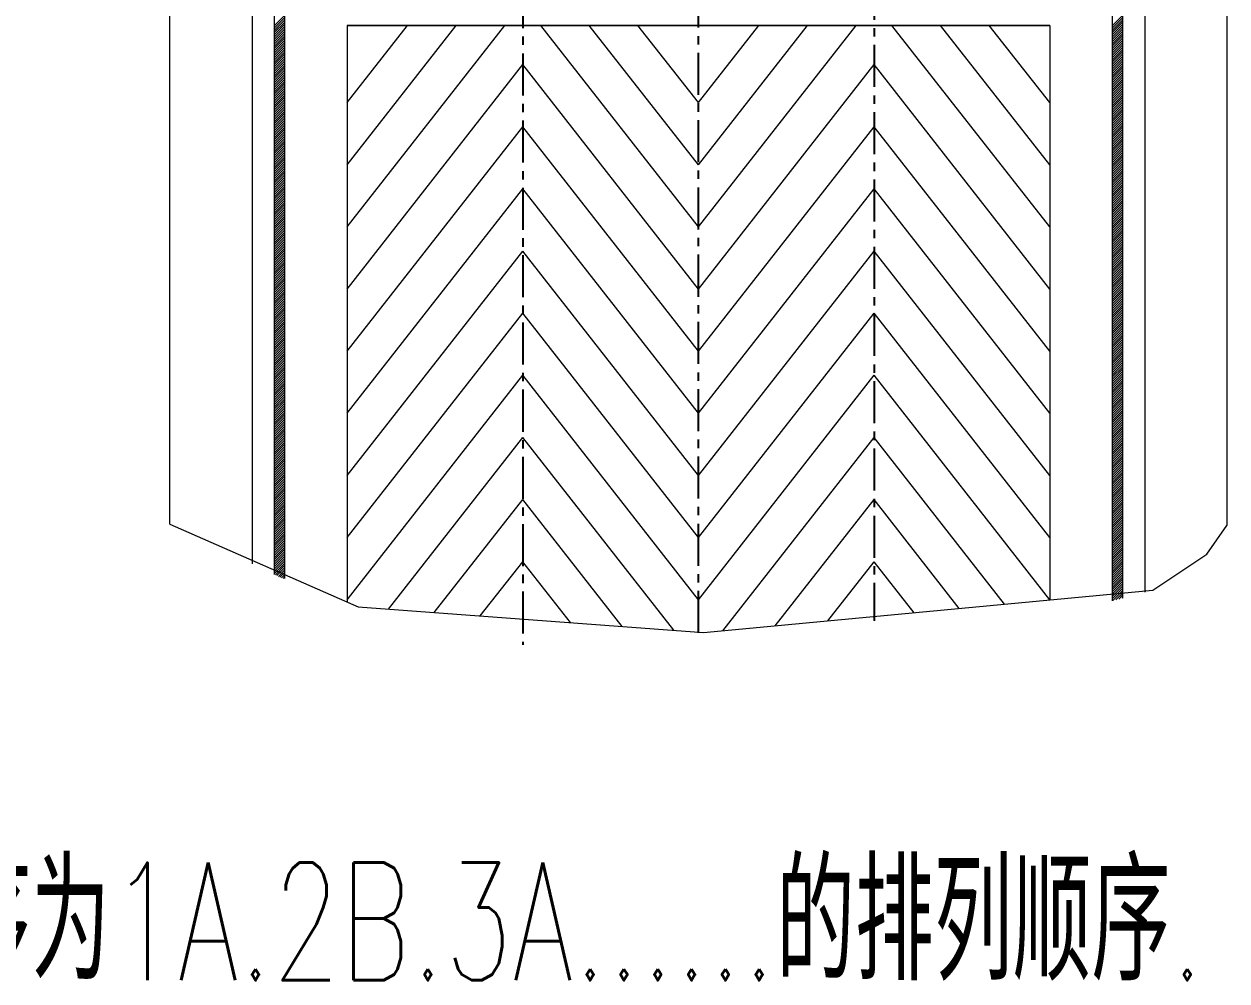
# Model space of a CAD drawing. Header units: millimetres. Extents: x 3265 to 3871, y 967 to 1387.
# Drawn here: x 3543.86 to 3579.62, y 1090.32 to 1118.78 of the extents above; entities that cross this region are included whole.
import ezdxf

# ---------------------------------------------------------------- set-up
doc = ezdxf.new("R2010")
doc.units = ezdxf.units.MM
doc.linetypes.add('CENTER', pattern=[2, 1.25, -0.25, 0.25, -0.25])
doc.linetypes.add('CENTER2', pattern=[28.575, 19.05, -3.175, 3.175, -3.175])
doc.layers.add('1', color=1, linetype='Continuous', lineweight=18, true_color=0xff0000)
doc.layers.add('2', color=2, linetype='Continuous', lineweight=18, true_color=0xffff00)
doc.styles.add('HZ', font='txt.shx', dxfattribs={"width": 0.67, "bigfont": 'hztxt.shx'})

# ---------------------------------------------------------------- blocks, each defined once
blk = doc.blocks.new('*X3')
at = {"color": 0}
for p, q in [((496.199, 3898.267), (496.999, 3899.067)), ((496.199, 3898.09), (496.999, 3898.89)), ((496.199, 3897.913), (496.999, 3898.713)), ((561.079, 3898.27), (561.879, 3899.07)), ((561.079, 3898.093), (561.879, 3898.893)), ((561.079, 3897.916), (561.879, 3898.716)), ((496.199, 3897.736), (496.999, 3898.536)), ((496.199, 3897.559), (496.999, 3898.359)), ((496.199, 3897.383), (496.999, 3898.183)), ((496.199, 3897.206), (496.999, 3898.006)), ((496.199, 3897.029), (496.999, 3897.829)), ((561.079, 3897.739), (561.879, 3898.539)), ((561.079, 3897.562), (561.879, 3898.362)), ((561.079, 3897.386), (561.879, 3898.186)), ((561.079, 3897.209), (561.879, 3898.009)), ((561.079, 3897.032), (561.879, 3897.832)), ((496.199, 3896.852), (496.999, 3897.652)), ((496.199, 3896.676), (496.999, 3897.476)), ((496.199, 3896.499), (496.999, 3897.299)), ((496.199, 3896.322), (496.999, 3897.122)), ((496.199, 3896.145), (496.999, 3896.945)), ((496.199, 3895.968), (496.999, 3896.768)), ((561.079, 3896.855), (561.879, 3897.655)), ((561.079, 3896.679), (561.879, 3897.479)), ((561.079, 3896.502), (561.879, 3897.302)), ((561.079, 3896.325), (561.879, 3897.125)), ((561.079, 3896.148), (561.879, 3896.948)), ((561.079, 3895.971), (561.879, 3896.771)), ((496.199, 3895.792), (496.999, 3896.592)), ((496.199, 3895.615), (496.999, 3896.415)), ((496.199, 3895.438), (496.999, 3896.238)), ((496.199, 3895.261), (496.999, 3896.061)), ((496.199, 3895.085), (496.999, 3895.885)), ((561.079, 3895.795), (561.879, 3896.595)), ((561.079, 3895.618), (561.879, 3896.418)), ((561.079, 3895.441), (561.879, 3896.241)), ((561.079, 3895.264), (561.879, 3896.064)), ((561.079, 3895.088), (561.879, 3895.888)), ((496.199, 3894.908), (496.999, 3895.708)), ((496.199, 3894.731), (496.999, 3895.531)), ((496.199, 3894.554), (496.999, 3895.354)), ((496.199, 3894.377), (496.999, 3895.177)), ((496.199, 3894.201), (496.999, 3895.001)), ((561.079, 3894.911), (561.879, 3895.711)), ((561.079, 3894.734), (561.879, 3895.534)), ((561.079, 3894.557), (561.879, 3895.357)), ((561.079, 3894.38), (561.879, 3895.18)), ((561.079, 3894.204), (561.879, 3895.004)), ((496.199, 3894.024), (496.999, 3894.824)), ((496.199, 3893.847), (496.999, 3894.647)), ((496.199, 3893.67), (496.999, 3894.47)), ((496.199, 3893.494), (496.999, 3894.294)), ((496.199, 3893.317), (496.999, 3894.117)), ((561.079, 3894.027), (561.879, 3894.827)), ((561.079, 3893.85), (561.879, 3894.65)), ((561.079, 3893.673), (561.879, 3894.473)), ((561.079, 3893.497), (561.879, 3894.297)), ((561.079, 3893.32), (561.879, 3894.12)), ((496.199, 3893.14), (496.999, 3893.94)), ((496.199, 3892.963), (496.999, 3893.763)), ((496.199, 3892.786), (496.999, 3893.586)), ((496.199, 3892.61), (496.999, 3893.41)), ((496.199, 3892.433), (496.999, 3893.233)), ((496.199, 3892.256), (496.999, 3893.056)), ((561.079, 3893.143), (561.879, 3893.943)), ((561.079, 3892.966), (561.879, 3893.766)), ((561.079, 3892.789), (561.879, 3893.589)), ((561.079, 3892.613), (561.879, 3893.413)), ((561.079, 3892.436), (561.879, 3893.236)), ((561.079, 3892.259), (561.879, 3893.059)), ((496.199, 3892.079), (496.999, 3892.879)), ((496.199, 3891.903), (496.999, 3892.703)), ((496.199, 3891.726), (496.999, 3892.526)), ((496.199, 3891.549), (496.999, 3892.349)), ((496.199, 3891.372), (496.999, 3892.172)), ((561.079, 3892.082), (561.879, 3892.882)), ((561.079, 3891.906), (561.879, 3892.706)), ((561.079, 3891.729), (561.879, 3892.529)), ((561.079, 3891.552), (561.879, 3892.352)), ((561.079, 3891.375), (561.879, 3892.175)), ((496.199, 3891.196), (496.999, 3891.996)), ((496.199, 3891.019), (496.999, 3891.819)), ((496.199, 3890.842), (496.999, 3891.642)), ((496.199, 3890.665), (496.999, 3891.465)), ((496.199, 3890.488), (496.999, 3891.288)), ((561.079, 3891.198), (561.879, 3891.998)), ((561.079, 3891.022), (561.879, 3891.822)), ((561.079, 3890.845), (561.879, 3891.645)), ((561.079, 3890.668), (561.879, 3891.468)), ((561.079, 3890.491), (561.879, 3891.291)), ((496.199, 3890.312), (496.999, 3891.112)), ((496.199, 3890.135), (496.999, 3890.935)), ((496.199, 3889.958), (496.999, 3890.758)), ((496.199, 3889.781), (496.999, 3890.581)), ((496.199, 3889.605), (496.999, 3890.405)), ((561.079, 3890.315), (561.879, 3891.115)), ((561.079, 3890.138), (561.879, 3890.938)), ((561.079, 3889.961), (561.879, 3890.761)), ((561.079, 3889.784), (561.879, 3890.584)), ((561.079, 3889.607), (561.879, 3890.407)), ((561.079, 3889.431), (561.879, 3890.231)), ((496.199, 3889.428), (496.999, 3890.228)), ((496.199, 3889.251), (496.999, 3890.051)), ((496.199, 3889.074), (496.999, 3889.874)), ((496.199, 3888.897), (496.999, 3889.697)), ((496.199, 3888.721), (496.999, 3889.521)), ((496.199, 3888.544), (496.999, 3889.344)), ((561.079, 3889.254), (561.879, 3890.054)), ((561.079, 3889.077), (561.879, 3889.877)), ((561.079, 3888.9), (561.879, 3889.7)), ((561.079, 3888.724), (561.879, 3889.524)), ((561.079, 3888.547), (561.879, 3889.347)), ((496.199, 3888.367), (496.999, 3889.167)), ((496.199, 3888.19), (496.999, 3888.99)), ((496.199, 3888.014), (496.999, 3888.814)), ((496.199, 3887.837), (496.999, 3888.637)), ((496.199, 3887.66), (496.999, 3888.46)), ((561.079, 3888.37), (561.879, 3889.17)), ((561.079, 3888.193), (561.879, 3888.993)), ((561.079, 3888.016), (561.879, 3888.816)), ((561.079, 3887.84), (561.879, 3888.64)), ((561.079, 3887.663), (561.879, 3888.463)), ((496.199, 3887.483), (496.999, 3888.283)), ((496.199, 3887.306), (496.999, 3888.106)), ((496.199, 3887.13), (496.999, 3887.93)), ((496.199, 3886.953), (496.999, 3887.753)), ((496.199, 3886.776), (496.999, 3887.576)), ((561.079, 3887.486), (561.879, 3888.286)), ((561.079, 3887.309), (561.879, 3888.109)), ((561.079, 3887.133), (561.879, 3887.933)), ((561.079, 3886.956), (561.879, 3887.756)), ((561.079, 3886.779), (561.879, 3887.579)), ((496.199, 3886.599), (496.999, 3887.399)), ((496.199, 3886.423), (496.999, 3887.223)), ((496.199, 3886.246), (496.999, 3887.046)), ((496.199, 3886.069), (496.999, 3886.869)), ((496.199, 3885.892), (496.999, 3886.692)), ((496.199, 3885.715), (496.999, 3886.515)), ((561.079, 3886.602), (561.879, 3887.402)), ((561.079, 3886.425), (561.879, 3887.225)), ((561.079, 3886.249), (561.879, 3887.049)), ((561.079, 3886.072), (561.879, 3886.872)), ((561.079, 3885.895), (561.879, 3886.695)), ((561.079, 3885.718), (561.879, 3886.518)), ((496.199, 3885.539), (496.999, 3886.339)), ((496.199, 3885.362), (496.999, 3886.162)), ((496.199, 3885.185), (496.999, 3885.985)), ((496.199, 3885.008), (496.999, 3885.808)), ((496.199, 3884.832), (496.999, 3885.632)), ((561.079, 3885.542), (561.879, 3886.342)), ((561.079, 3885.365), (561.879, 3886.165)), ((561.079, 3885.188), (561.879, 3885.988)), ((561.079, 3885.011), (561.879, 3885.811)), ((561.079, 3884.834), (561.879, 3885.634)), ((496.199, 3884.655), (496.999, 3885.455)), ((496.199, 3884.478), (496.999, 3885.278)), ((496.199, 3884.301), (496.999, 3885.101)), ((496.199, 3884.124), (496.999, 3884.924)), ((496.199, 3883.948), (496.999, 3884.748)), ((561.079, 3884.658), (561.879, 3885.458)), ((561.079, 3884.481), (561.879, 3885.281)), ((561.079, 3884.304), (561.879, 3885.104)), ((561.079, 3884.127), (561.879, 3884.927)), ((561.079, 3883.951), (561.879, 3884.751)), ((496.199, 3883.771), (496.999, 3884.571)), ((496.199, 3883.594), (496.999, 3884.394)), ((496.199, 3883.417), (496.999, 3884.217)), ((496.199, 3883.241), (496.999, 3884.041)), ((496.199, 3883.064), (496.999, 3883.864)), ((561.079, 3883.774), (561.879, 3884.574)), ((561.079, 3883.597), (561.879, 3884.397)), ((561.079, 3883.42), (561.879, 3884.22)), ((561.079, 3883.244), (561.879, 3884.044)), ((561.079, 3883.067), (561.879, 3883.867)), ((496.199, 3882.887), (496.999, 3883.687)), ((496.199, 3882.71), (496.999, 3883.51)), ((496.199, 3882.533), (496.999, 3883.333)), ((496.199, 3882.357), (496.999, 3883.157)), ((496.199, 3882.18), (496.999, 3882.98)), ((496.199, 3882.003), (496.999, 3882.803)), ((561.079, 3882.89), (561.879, 3883.69)), ((561.079, 3882.713), (561.879, 3883.513)), ((561.079, 3882.536), (561.879, 3883.336)), ((561.079, 3882.36), (561.879, 3883.16)), ((561.079, 3882.183), (561.879, 3882.983)), ((561.079, 3882.006), (561.879, 3882.806)), ((496.199, 3881.826), (496.999, 3882.626)), ((496.199, 3881.65), (496.999, 3882.45)), ((496.199, 3881.473), (496.999, 3882.273)), ((496.199, 3881.296), (496.999, 3882.096)), ((496.199, 3881.119), (496.999, 3881.919)), ((561.079, 3881.829), (561.879, 3882.629)), ((561.079, 3881.653), (561.879, 3882.453)), ((561.079, 3881.476), (561.879, 3882.276)), ((561.079, 3881.299), (561.879, 3882.099)), ((561.079, 3881.122), (561.879, 3881.922)), ((496.199, 3880.942), (496.999, 3881.742)), ((496.199, 3880.766), (496.999, 3881.566)), ((496.199, 3880.589), (496.999, 3881.389)), ((496.199, 3880.412), (496.999, 3881.212)), ((496.199, 3880.235), (496.999, 3881.035)), ((561.079, 3880.945), (561.879, 3881.745)), ((561.079, 3880.769), (561.879, 3881.569)), ((561.079, 3880.592), (561.879, 3881.392)), ((561.079, 3880.415), (561.879, 3881.215)), ((561.079, 3880.238), (561.879, 3881.038)), ((496.199, 3880.059), (496.999, 3880.859)), ((496.199, 3879.882), (496.999, 3880.682)), ((496.199, 3879.705), (496.999, 3880.505)), ((496.199, 3879.528), (496.999, 3880.328)), ((496.199, 3879.351), (496.999, 3880.151)), ((561.079, 3880.062), (561.879, 3880.862)), ((561.079, 3879.885), (561.879, 3880.685)), ((561.079, 3879.708), (561.879, 3880.508)), ((561.079, 3879.531), (561.879, 3880.331)), ((561.079, 3879.354), (561.879, 3880.154)), ((496.199, 3879.175), (496.999, 3879.975)), ((496.199, 3878.998), (496.999, 3879.798)), ((496.199, 3878.821), (496.999, 3879.621)), ((496.199, 3878.644), (496.999, 3879.444)), ((496.199, 3878.468), (496.999, 3879.268)), ((496.199, 3878.291), (496.999, 3879.091)), ((561.079, 3879.178), (561.879, 3879.978)), ((561.079, 3879.001), (561.879, 3879.801)), ((561.079, 3878.824), (561.879, 3879.624)), ((561.079, 3878.647), (561.879, 3879.447)), ((561.079, 3878.471), (561.879, 3879.271)), ((561.079, 3878.294), (561.879, 3879.094)), ((496.199, 3878.114), (496.999, 3878.914)), ((496.199, 3877.937), (496.999, 3878.737)), ((496.199, 3877.76), (496.999, 3878.56)), ((496.199, 3877.584), (496.999, 3878.384)), ((496.199, 3877.407), (496.999, 3878.207)), ((561.079, 3878.117), (561.879, 3878.917)), ((561.079, 3877.94), (561.879, 3878.74)), ((561.079, 3877.763), (561.879, 3878.563)), ((561.079, 3877.587), (561.879, 3878.387)), ((561.079, 3877.41), (561.879, 3878.21)), ((496.199, 3877.23), (496.999, 3878.03)), ((496.199, 3877.053), (496.999, 3877.853)), ((496.199, 3876.877), (496.999, 3877.677)), ((496.199, 3876.7), (496.999, 3877.5)), ((496.199, 3876.523), (496.999, 3877.323)), ((561.079, 3877.233), (561.879, 3878.033)), ((561.079, 3877.056), (561.879, 3877.856)), ((561.079, 3876.88), (561.879, 3877.68)), ((561.079, 3876.703), (561.879, 3877.503)), ((561.079, 3876.526), (561.879, 3877.326)), ((496.199, 3876.346), (496.999, 3877.146)), ((496.199, 3876.169), (496.999, 3876.969)), ((496.199, 3875.993), (496.999, 3876.793)), ((496.199, 3875.816), (496.999, 3876.616)), ((496.199, 3875.639), (496.999, 3876.439)), ((496.199, 3875.462), (496.999, 3876.262)), ((561.079, 3876.349), (561.879, 3877.149)), ((561.079, 3876.172), (561.879, 3876.972)), ((561.079, 3875.996), (561.879, 3876.796)), ((561.079, 3875.819), (561.879, 3876.619)), ((561.079, 3875.642), (561.879, 3876.442)), ((561.079, 3875.465), (561.879, 3876.265)), ((496.199, 3875.286), (496.999, 3876.086)), ((496.199, 3875.109), (496.999, 3875.909)), ((496.199, 3874.932), (496.999, 3875.732)), ((496.199, 3874.755), (496.999, 3875.555)), ((496.199, 3874.578), (496.999, 3875.378)), ((561.079, 3875.289), (561.879, 3876.089)), ((561.079, 3875.112), (561.879, 3875.912)), ((561.079, 3874.935), (561.879, 3875.735)), ((561.079, 3874.758), (561.879, 3875.558)), ((561.079, 3874.581), (561.879, 3875.381)), ((496.199, 3874.402), (496.999, 3875.202)), ((496.199, 3874.225), (496.999, 3875.025)), ((496.199, 3874.048), (496.999, 3874.848)), ((496.199, 3873.871), (496.999, 3874.671)), ((496.199, 3873.695), (496.999, 3874.495)), ((561.079, 3874.405), (561.879, 3875.205)), ((561.079, 3874.228), (561.879, 3875.028)), ((561.079, 3874.051), (561.879, 3874.851)), ((561.079, 3873.874), (561.879, 3874.674)), ((561.079, 3873.698), (561.879, 3874.498)), ((496.199, 3873.518), (496.999, 3874.318)), ((496.199, 3873.341), (496.999, 3874.141)), ((496.199, 3873.164), (496.999, 3873.964)), ((496.199, 3872.988), (496.999, 3873.788)), ((496.199, 3872.811), (496.999, 3873.611)), ((561.079, 3873.521), (561.879, 3874.321)), ((561.079, 3873.344), (561.879, 3874.144)), ((561.079, 3873.167), (561.879, 3873.967)), ((561.079, 3872.99), (561.879, 3873.79)), ((561.079, 3872.814), (561.879, 3873.614)), ((496.199, 3872.634), (496.999, 3873.434)), ((496.199, 3872.457), (496.999, 3873.257)), ((496.199, 3872.28), (496.999, 3873.08)), ((496.199, 3872.104), (496.999, 3872.904)), ((496.199, 3871.927), (496.999, 3872.727)), ((496.199, 3871.75), (496.999, 3872.55)), ((561.079, 3872.637), (561.879, 3873.437)), ((561.079, 3872.46), (561.879, 3873.26)), ((561.079, 3872.283), (561.879, 3873.083)), ((561.079, 3872.107), (561.879, 3872.907)), ((561.079, 3871.93), (561.879, 3872.73)), ((561.079, 3871.753), (561.879, 3872.553)), ((496.199, 3871.573), (496.999, 3872.373)), ((496.199, 3871.397), (496.999, 3872.197)), ((496.199, 3871.22), (496.999, 3872.02)), ((496.199, 3871.043), (496.999, 3871.843)), ((496.199, 3870.866), (496.999, 3871.666)), ((561.079, 3871.576), (561.879, 3872.376)), ((561.079, 3871.399), (561.879, 3872.199)), ((561.079, 3871.223), (561.879, 3872.023)), ((561.079, 3871.046), (561.879, 3871.846)), ((561.079, 3870.869), (561.879, 3871.669)), ((496.199, 3870.689), (496.999, 3871.489)), ((496.199, 3870.513), (496.999, 3871.313)), ((496.199, 3870.336), (496.999, 3871.136)), ((496.199, 3870.159), (496.999, 3870.959)), ((496.199, 3869.982), (496.999, 3870.782)), ((561.079, 3870.692), (561.879, 3871.492)), ((561.079, 3870.516), (561.879, 3871.316)), ((561.079, 3870.339), (561.879, 3871.139)), ((561.079, 3870.162), (561.879, 3870.962)), ((561.079, 3869.985), (561.879, 3870.785)), ((496.199, 3869.806), (496.999, 3870.606)), ((496.199, 3869.629), (496.999, 3870.429)), ((496.199, 3869.452), (496.999, 3870.252)), ((496.199, 3869.275), (496.999, 3870.075)), ((496.199, 3869.098), (496.999, 3869.898)), ((561.079, 3869.808), (561.879, 3870.608)), ((561.079, 3869.632), (561.879, 3870.432)), ((561.079, 3869.455), (561.879, 3870.255)), ((561.079, 3869.278), (561.879, 3870.078)), ((561.079, 3869.101), (561.879, 3869.901)), ((496.199, 3868.922), (496.999, 3869.722)), ((496.199, 3868.745), (496.999, 3869.545)), ((496.199, 3868.568), (496.999, 3869.368)), ((496.199, 3868.391), (496.999, 3869.191)), ((496.199, 3868.215), (496.999, 3869.015)), ((496.199, 3868.038), (496.999, 3868.838)), ((561.079, 3868.925), (561.879, 3869.725)), ((561.079, 3868.748), (561.879, 3869.548)), ((561.079, 3868.571), (561.879, 3869.371)), ((561.079, 3868.394), (561.879, 3869.194)), ((561.079, 3868.217), (561.879, 3869.017)), ((561.079, 3868.041), (561.879, 3868.841)), ((496.199, 3867.861), (496.999, 3868.661)), ((496.199, 3867.684), (496.999, 3868.484)), ((496.199, 3867.507), (496.999, 3868.307)), ((496.199, 3867.331), (496.999, 3868.131)), ((496.199, 3867.154), (496.999, 3867.954)), ((561.079, 3867.864), (561.879, 3868.664)), ((561.079, 3867.687), (561.879, 3868.487)), ((561.079, 3867.51), (561.879, 3868.31)), ((561.079, 3867.334), (561.879, 3868.134)), ((561.079, 3867.157), (561.879, 3867.957)), ((496.199, 3866.977), (496.999, 3867.777)), ((496.199, 3866.8), (496.999, 3867.6)), ((496.199, 3866.624), (496.999, 3867.424)), ((496.199, 3866.447), (496.999, 3867.247)), ((496.199, 3866.27), (496.999, 3867.07)), ((561.079, 3866.98), (561.879, 3867.78)), ((561.079, 3866.803), (561.879, 3867.603)), ((561.079, 3866.626), (561.879, 3867.426)), ((561.079, 3866.45), (561.879, 3867.25)), ((561.079, 3866.273), (561.879, 3867.073)), ((496.199, 3866.093), (496.999, 3866.893)), ((496.199, 3865.916), (496.999, 3866.716)), ((496.199, 3865.74), (496.999, 3866.54)), ((496.199, 3865.563), (496.999, 3866.363)), ((496.199, 3865.386), (496.999, 3866.186)), ((561.079, 3866.096), (561.879, 3866.896)), ((561.079, 3865.919), (561.879, 3866.719)), ((561.079, 3865.743), (561.879, 3866.543)), ((561.079, 3865.566), (561.879, 3866.366)), ((561.079, 3865.389), (561.879, 3866.189)), ((496.199, 3865.209), (496.999, 3866.009)), ((496.199, 3865.033), (496.999, 3865.833)), ((496.199, 3864.856), (496.999, 3865.656)), ((496.199, 3864.679), (496.999, 3865.479)), ((496.199, 3864.502), (496.999, 3865.302)), ((496.199, 3864.325), (496.999, 3865.125)), ((561.079, 3865.212), (561.879, 3866.012)), ((561.079, 3865.036), (561.879, 3865.836)), ((561.079, 3864.859), (561.879, 3865.659)), ((561.079, 3864.682), (561.879, 3865.482)), ((561.079, 3864.505), (561.879, 3865.305)), ((561.079, 3864.328), (561.879, 3865.128)), ((496.199, 3864.149), (496.999, 3864.949)), ((496.199, 3863.972), (496.999, 3864.772)), ((496.199, 3863.795), (496.999, 3864.595)), ((496.199, 3863.618), (496.999, 3864.418)), ((496.199, 3863.442), (496.999, 3864.242)), ((561.079, 3864.152), (561.879, 3864.952)), ((561.079, 3863.975), (561.879, 3864.775)), ((561.079, 3863.798), (561.879, 3864.598)), ((561.079, 3863.621), (561.879, 3864.421)), ((561.079, 3863.445), (561.879, 3864.245)), ((496.199, 3863.265), (496.999, 3864.065)), ((496.199, 3863.088), (496.999, 3863.888)), ((496.199, 3862.911), (496.999, 3863.711)), ((496.199, 3862.734), (496.999, 3863.534)), ((496.199, 3862.558), (496.999, 3863.358)), ((561.079, 3863.268), (561.879, 3864.068)), ((561.079, 3863.091), (561.879, 3863.891)), ((561.079, 3862.914), (561.879, 3863.714)), ((561.079, 3862.737), (561.879, 3863.537)), ((561.079, 3862.561), (561.879, 3863.361)), ((496.199, 3862.381), (496.999, 3863.181)), ((496.199, 3862.204), (496.999, 3863.004)), ((496.199, 3862.027), (496.999, 3862.827)), ((496.199, 3861.851), (496.999, 3862.651)), ((496.199, 3861.674), (496.999, 3862.474)), ((496.199, 3861.497), (496.999, 3862.297)), ((561.079, 3862.384), (561.879, 3863.184)), ((561.079, 3862.207), (561.879, 3863.007)), ((561.079, 3862.03), (561.879, 3862.83)), ((561.079, 3861.854), (561.879, 3862.654)), ((561.079, 3861.677), (561.879, 3862.477)), ((561.079, 3861.5), (561.879, 3862.3)), ((496.199, 3861.32), (496.999, 3862.12)), ((496.199, 3861.143), (496.999, 3861.943)), ((496.199, 3860.967), (496.999, 3861.767)), ((496.199, 3860.79), (496.999, 3861.59)), ((496.199, 3860.613), (496.999, 3861.413)), ((561.079, 3861.323), (561.879, 3862.123)), ((561.079, 3861.146), (561.879, 3861.946)), ((561.079, 3860.97), (561.879, 3861.77)), ((561.079, 3860.793), (561.879, 3861.593)), ((561.079, 3860.616), (561.879, 3861.416)), ((496.199, 3860.436), (496.999, 3861.236)), ((496.199, 3860.26), (496.999, 3861.06)), ((496.199, 3860.083), (496.999, 3860.883)), ((496.199, 3859.906), (496.999, 3860.706)), ((496.199, 3859.729), (496.999, 3860.529)), ((561.079, 3860.439), (561.879, 3861.239)), ((561.079, 3860.263), (561.879, 3861.063)), ((561.079, 3860.086), (561.879, 3860.886)), ((561.079, 3859.909), (561.879, 3860.709)), ((561.079, 3859.732), (561.879, 3860.532)), ((496.199, 3859.552), (496.999, 3860.352)), ((496.199, 3859.376), (496.999, 3860.176)), ((496.199, 3859.199), (496.999, 3859.999)), ((496.199, 3859.022), (496.999, 3859.822)), ((496.199, 3858.845), (496.999, 3859.645)), ((561.079, 3859.555), (561.879, 3860.355)), ((561.079, 3859.379), (561.879, 3860.179)), ((561.079, 3859.202), (561.879, 3860.002)), ((561.079, 3859.025), (561.879, 3859.825)), ((561.079, 3858.848), (561.879, 3859.648)), ((496.199, 3858.669), (496.999, 3859.469)), ((496.199, 3858.492), (496.999, 3859.292)), ((496.199, 3858.315), (496.999, 3859.115)), ((496.199, 3858.138), (496.999, 3858.938)), ((496.199, 3857.961), (496.999, 3858.761)), ((496.199, 3857.785), (496.999, 3858.585)), ((561.079, 3858.672), (561.879, 3859.472)), ((561.079, 3858.495), (561.879, 3859.295)), ((561.079, 3858.318), (561.879, 3859.118)), ((561.079, 3858.141), (561.879, 3858.941)), ((561.079, 3857.964), (561.879, 3858.764)), ((561.079, 3857.788), (561.879, 3858.588)), ((496.199, 3857.608), (496.999, 3858.408)), ((496.199, 3857.431), (496.999, 3858.231)), ((496.199, 3857.254), (496.999, 3858.054)), ((496.199, 3857.078), (496.999, 3857.878)), ((496.199, 3856.901), (496.999, 3857.701)), ((561.079, 3857.611), (561.879, 3858.411)), ((561.079, 3857.434), (561.879, 3858.234)), ((561.079, 3857.257), (561.879, 3858.057)), ((561.079, 3857.081), (561.879, 3857.881)), ((561.079, 3856.904), (561.879, 3857.704)), ((496.199, 3856.724), (496.999, 3857.524)), ((496.199, 3856.547), (496.999, 3857.347)), ((496.199, 3856.37), (496.999, 3857.17)), ((496.199, 3856.194), (496.999, 3856.994)), ((496.199, 3856.017), (496.999, 3856.817)), ((561.079, 3856.727), (561.879, 3857.527)), ((561.079, 3856.55), (561.879, 3857.35)), ((561.079, 3856.373), (561.879, 3857.173)), ((561.079, 3856.197), (561.879, 3856.997)), ((561.079, 3856.02), (561.879, 3856.82)), ((496.199, 3855.84), (496.999, 3856.64)), ((496.281, 3855.745), (496.999, 3856.463)), ((496.4, 3855.688), (496.999, 3856.287)), ((496.52, 3855.631), (496.999, 3856.11)), ((496.639, 3855.573), (496.999, 3855.933)), ((561.079, 3855.843), (561.879, 3856.643)), ((561.079, 3855.666), (561.879, 3856.466)), ((561.079, 3855.49), (561.879, 3856.29)), ((561.079, 3855.313), (561.879, 3856.113)), ((561.079, 3855.136), (561.879, 3855.936)), ((496.758, 3855.516), (496.999, 3855.756)), ((496.9, 3855.48), (496.999, 3855.58)), ((561.079, 3854.959), (561.879, 3855.759)), ((561.079, 3854.782), (561.879, 3855.582)), ((561.079, 3854.606), (561.879, 3855.406)), ((561.079, 3854.429), (561.879, 3855.229)), ((561.079, 3854.252), (561.879, 3855.052)), ((561.079, 3854.075), (561.879, 3854.875)), ((561.079, 3853.899), (561.879, 3854.699)), ((561.112, 3853.754), (561.879, 3854.522)), ((561.351, 3853.817), (561.879, 3854.345)), ((561.59, 3853.879), (561.879, 3854.168)), ((561.829, 3853.941), (561.879, 3853.991))]:
    blk.add_line(p, q, dxfattribs=at)

msp = doc.modelspace()

# ---------------------------------------------------------------- linework, layer by layer
at = {"color": 3, "linetype": 'CENTER'}
for p, q in [((3563.91053, 1100.66972), (3563.91053, 1135.06262)), ((3569.13293, 1120.15636), (3569.13293, 1101.03088)), ((3558.68813, 1119.90598), (3558.68813, 1100.31789))]:
    msp.add_line(p, q, dxfattribs=at)
at = {"layer": '1', "linetype": 'Continuous'}
for p, q in [((3548.19725, 1103.90606), (3548.19725, 1135.06262)), ((3579.62381, 1135.06262), (3579.62381, 1103.86181)), ((3550.63949, 1130.88593), (3550.63949, 1102.72971)), ((3577.18157, 1130.88593), (3577.18157, 1101.8808)), ((3551.29997, 1127.15345), (3551.29997, 1102.41158)), ((3576.21389, 1127.15345), (3576.21389, 1101.62853)), ((3576.52109, 1127.15345), (3576.52109, 1101.70862)), ((3551.60717, 1119.67393), (3551.60717, 1102.28879)), ((3553.46573, 1118.73815), (3574.35533, 1118.73815)), ((3574.35533, 1118.73815), (3553.46573, 1118.73815)), ((3553.46573, 1118.73815), (3553.46573, 1101.58913)), ((3553.46573, 1118.73815), (3553.46573, 1101.65429)), ((3553.46573, 1118.73815), (3553.46573, 1102.0102)), ((3574.35533, 1118.73815), (3574.35533, 1102.0102)), ((3574.35533, 1118.73815), (3574.35533, 1101.65429)), ((3574.35533, 1118.73815), (3574.35533, 1102.0102)), ((3548.19725, 1103.90606), (3553.79539, 1101.44416)), ((3579.0283, 1103.0139), (3579.62381, 1103.86181)), ((3577.42133, 1101.94331), (3579.0283, 1103.0139)), ((3564.06515, 1100.68429), (3577.42133, 1101.94331)), ((3553.79539, 1101.44416), (3564.06515, 1100.68429))]:
    msp.add_line(p, q, dxfattribs=at)
at = {"layer": '2', "linetype": 'CENTER2'}
for p, q in [((3553.46573, 1116.43924), (3555.26466, 1118.73815)), ((3553.46573, 1112.7442), (3558.1561, 1118.73815)), ((3553.46573, 1114.59172), (3556.71038, 1118.73815)), ((3553.46573, 1114.59172), (3556.71038, 1118.73815)), ((3563.91053, 1112.7442), (3559.22015, 1118.73815)), ((3563.91053, 1114.59172), (3560.66587, 1118.73815)), ((3563.91053, 1114.59172), (3560.66587, 1118.73815)), ((3563.91053, 1116.43924), (3562.11159, 1118.73815)), ((3563.91053, 1114.59172), (3567.15518, 1118.73815)), ((3563.91053, 1112.7442), (3568.6009, 1118.73815)), ((3563.91053, 1114.59172), (3567.15518, 1118.73815)), ((3563.91053, 1116.43924), (3565.70946, 1118.73815)), ((3574.35533, 1112.7442), (3569.66495, 1118.73815)), ((3574.35533, 1114.59172), (3571.11067, 1118.73815)), ((3574.35533, 1114.59172), (3571.11067, 1118.73815)), ((3574.35533, 1116.43924), (3572.55639, 1118.73815)), ((3553.46573, 1110.89668), (3558.68813, 1117.57051)), ((3553.46573, 1110.89668), (3558.68813, 1117.57051)), ((3563.91053, 1110.89668), (3558.68813, 1117.57051)), ((3563.91053, 1110.89668), (3569.13293, 1117.57051)), ((3563.91053, 1110.89668), (3569.13293, 1117.57051)), ((3574.35533, 1110.89668), (3569.13293, 1117.57051)), ((3553.46573, 1109.04916), (3558.68813, 1115.72299)), ((3563.91053, 1109.04916), (3558.68813, 1115.72299)), ((3563.91053, 1109.04916), (3569.13293, 1115.72299)), ((3574.35533, 1109.04916), (3569.13293, 1115.72299)), ((3553.46573, 1107.20164), (3558.68813, 1113.87547)), ((3563.91053, 1107.20164), (3558.68813, 1113.87547)), ((3563.91053, 1107.20164), (3569.13293, 1113.87547)), ((3574.35533, 1107.20164), (3569.13293, 1113.87547)), ((3553.46573, 1105.35412), (3558.68813, 1112.02795)), ((3563.91053, 1105.35412), (3558.68813, 1112.02795)), ((3563.91053, 1105.35412), (3569.13293, 1112.02795)), ((3574.35533, 1105.35412), (3569.13293, 1112.02795)), ((3553.46573, 1103.5066), (3558.68813, 1110.18043)), ((3563.91053, 1103.5066), (3558.68813, 1110.18043)), ((3563.91053, 1103.5066), (3569.13293, 1110.18043)), ((3574.35533, 1103.5066), (3569.13293, 1110.18043)), ((3553.46573, 1101.65908), (3558.68813, 1108.33291)), ((3563.91053, 1101.65908), (3558.68813, 1108.33291)), ((3563.91053, 1101.65908), (3569.13293, 1108.33291)), ((3574.35533, 1101.65908), (3569.13293, 1108.33291)), ((3554.69139, 1101.37786), (3558.68813, 1106.48539)), ((3563.17612, 1100.75007), (3558.68813, 1106.48539)), ((3564.63553, 1100.73806), (3569.13293, 1106.48539)), ((3573.01241, 1101.5277), (3569.13293, 1106.48539)), ((3556.05799, 1101.27675), (3558.68813, 1104.63787)), ((3561.64155, 1100.86361), (3558.68813, 1104.63787)), ((3566.19639, 1100.88519), (3569.13293, 1104.63787)), ((3571.66601, 1101.40078), (3569.13293, 1104.63787)), ((3557.42458, 1101.17563), (3558.68813, 1102.79035)), ((3560.10698, 1100.97716), (3558.68813, 1102.79035)), ((3567.75724, 1101.03232), (3569.13293, 1102.79035)), ((3570.3196, 1101.27386), (3569.13293, 1102.79035))]:
    msp.add_line(p, q, dxfattribs=at)

# ---------------------------------------------------------------- block references
at = {"layer": '2', "linetype": 'CENTER2', "xscale": 0.3839999999909196, "yscale": 0.3840000000000146, "zscale": 0.384}
msp.add_blockref('*X3', (3360.75953, -378.20987), dxfattribs=at)

# ---------------------------------------------------------------- texts
at = {"layer": '2', "style": 'HZ', "width": 0.67}
msp.add_text('C向为移开固定板后装机顺序为1A.2B.3A......的排列顺序.', height=3.5, dxfattribs=at).set_placement((3513.82459, 1090.3438))

doc.saveas('drawing.dxf')
